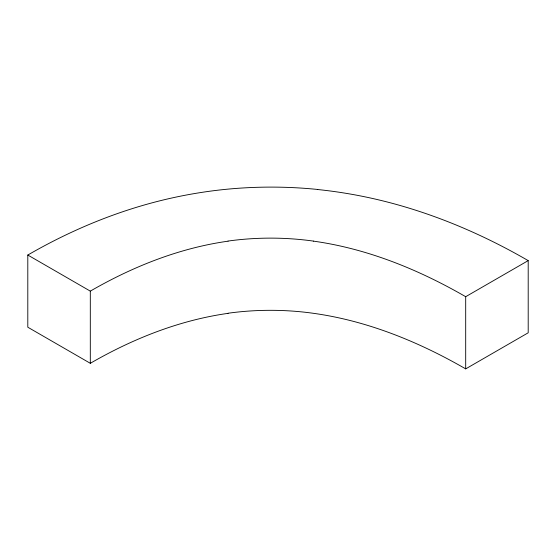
<?xml version="1.0" encoding="UTF-8"?>
<svg xmlns="http://www.w3.org/2000/svg" width="556" height="556" viewBox="0 0 556 556"><rect width="100%" height="100%" fill="white"/><g stroke="black" fill="none" stroke-linecap="round" stroke-linejoin="round"><path stroke-width="0.83" d="M313.355 241.123C367.356 248.629 418.696 269.584 465.692 296.702L528.2 260.618L528.2 332.794L465.692 368.878C418.696 341.759 367.356 320.805 313.355 313.299A180.61 104.278 0 0 0 228.036 313.243M228.078 313.348C179.31 320.235 132.787 338.757 90.308 363.304L27.8 327.213L27.8 255.037C73.573 228.565 123.182 208.396 174.952 197.317A293.332 169.358 0 0 1 198.895 192.835L202.954 192.202A267.749 154.582 0 0 1 317.691 189.464M27.8 255.037L90.308 291.129C132.787 266.581 179.31 248.059 228.078 241.172M528.2 260.618C471.961 228.064 410.411 203.899 346.138 193.342A283.72 163.805 0 0 0 317.671 189.526M465.692 296.702L465.692 368.878M90.308 291.129L90.308 363.304M228.036 241.068A180.61 104.278 0 0 1 313.369 241.089"/></g></svg>
